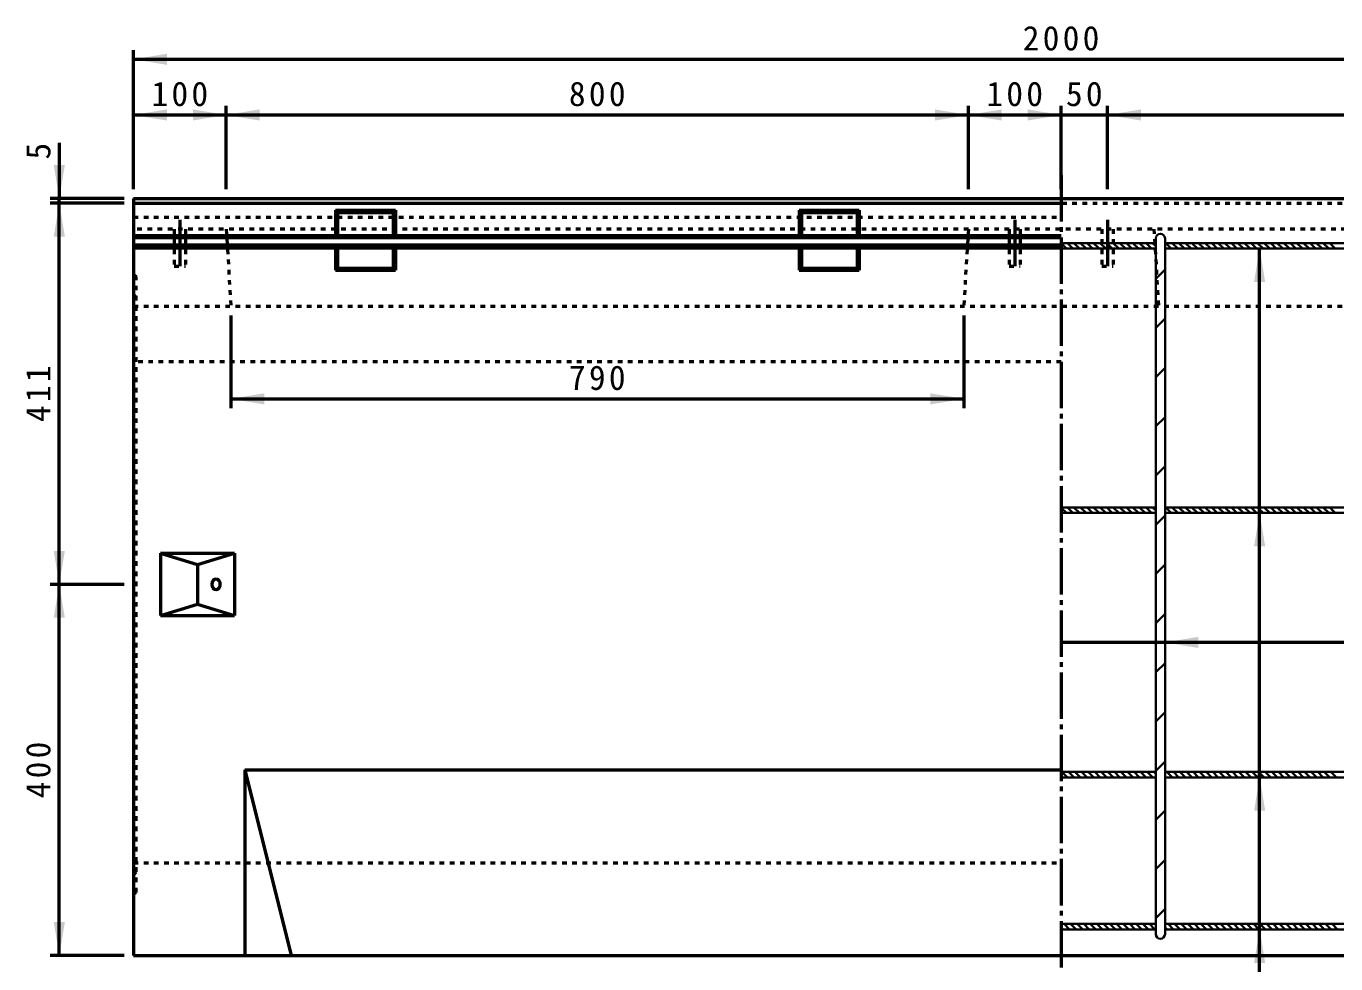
# Model space of a CAD drawing. Units: millimetres, scale not verified. Extents: x 100 to 4105, y 100 to 2870.
# Drawn here: x 1820 to 3232, y 855 to 1865 of the extents above; entities that cross this region are included whole.
import ezdxf
from ezdxf.enums import TextEntityAlignment as Align

# ---------------------------------------------------------------- set-up
doc = ezdxf.new("R2010")
doc.units = ezdxf.units.MM
doc.header["$LTSCALE"] = 5
doc.linetypes.add('USER1', pattern=[2.2, 1, -1.2])
doc.linetypes.add('USER2', pattern=[13.4, 10, -1.2, 1, -1.2])
doc.layers.add('V-nasSTD', color=7, linetype='Continuous', lineweight=35)
doc.styles.add('ＭＳ ゴシック', font='')
doc.styles.get('ＭＳ ゴシック').set_extended_font_data('MS Gothic')

msp = doc.modelspace()

# ---------------------------------------------------------------- hatches: boundary and pattern name
at = {"layer": 'V-nasSTD'}
for points in [[(1972, 1835.655), (1936, 1829.655), (1972, 1823.655)], [(1972, 1775.655), (1936, 1769.655), (1972, 1763.655)], [(2000, 1763.655), (2036, 1769.655), (2000, 1775.655)], [(2072, 1775.655), (2036, 1769.655), (2072, 1763.655)], [(2800, 1763.655), (2836, 1769.655), (2800, 1775.655)], [(2872, 1775.655), (2836, 1769.655), (2872, 1763.655)], [(2900, 1763.655), (2936, 1769.655), (2900, 1775.655)], [(3022, 1775.655), (2986, 1769.655), (3022, 1763.655)], [(1850, 1715.655), (1856, 1679.655), (1862, 1715.655)], [(1862, 1638.655), (1856, 1674.655), (1850, 1638.655)], [(3156, 1589.655), (3150, 1625.655), (3144, 1589.655)], [(2077, 1469.655), (2041, 1463.655), (2077, 1457.655)], [(2795, 1457.655), (2831, 1463.655), (2795, 1469.655)], [(3156, 1304.655), (3150, 1340.655), (3144, 1304.655)], [(1850, 1299.655), (1856, 1263.655), (1862, 1299.655)], [(1862, 1227.655), (1856, 1263.655), (1850, 1227.655)], [(3084, 1207.155), (3048, 1201.155), (3084, 1195.155)], [(3156, 1019.655), (3150, 1055.655), (3144, 1019.655)], [(1850, 899.655), (1856, 863.655), (1862, 899.655)], [(3156, 855.655), (3150, 891.655), (3144, 855.655)]]:
    msp.add_hatch(color=256, dxfattribs=at).paths.add_polyline_path(points)

# ---------------------------------------------------------------- linework, layer by layer
at = {"layer": 'V-nasSTD', "lineweight": 50}
for p, q in [((1936, 1689.655), (1936, 1839.655)), ((1936, 1829.655), (3936, 1829.655)), ((2036, 1689.655), (2036, 1779.655)), ((2836, 1689.655), (2836, 1779.655)), ((2936, 1689.655), (2936, 1779.655)), ((2986, 1689.655), (2986, 1779.655)), ((1936, 1769.655), (2036, 1769.655)), ((2036, 1769.655), (2836, 1769.655)), ((2836, 1769.655), (2936, 1769.655)), ((2936, 1769.655), (2986, 1769.655)), ((2986, 1769.655), (3886, 1769.655)), ((1856, 1739.655), (1856, 1679.655)), ((1926, 1679.655), (1846, 1679.655)), ((1926, 1674.655), (1846, 1674.655)), ((1856, 1674.655), (1856, 1679.655)), ((1856, 1263.655), (1856, 1674.655)), ((1936, 1679.655), (1936, 863.655)), ((1936, 1679.655), (3936, 1679.655)), ((1936, 1674.655), (2936, 1674.655)), ((2153.7, 1666.955), (2218.3, 1666.955)), ((2153.7, 1666.955), (2156, 1664.655)), ((2153.7, 1666.955), (2153.7, 1639.67)), ((2216, 1664.655), (2218.3, 1666.955)), ((2218.3, 1666.955), (2218.3, 1639.67)), ((2653.7, 1666.955), (2718.3, 1666.955)), ((2653.7, 1666.955), (2656, 1664.655)), ((2653.7, 1666.955), (2653.7, 1639.67)), ((2716, 1664.655), (2718.3, 1666.955)), ((2718.3, 1666.955), (2718.3, 1639.67)), ((2156, 1664.655), (2216, 1664.655)), ((2156, 1664.655), (2156, 1639.67)), ((2216, 1664.655), (2216, 1639.67)), ((2656, 1664.655), (2716, 1664.655)), ((2656, 1664.655), (2656, 1639.67)), ((2716, 1664.655), (2716, 1639.67)), ((1936, 1639.67), (2936, 1639.67)), ((1936, 1637.655), (2936, 1637.655)), ((1936, 1629.655), (2936, 1629.655)), ((1936, 1626.296), (2936, 1626.296)), ((2153.7, 1626.296), (2153.7, 1602.355)), ((2156, 1626.296), (2156, 1604.655)), ((2216, 1626.296), (2216, 1604.655)), ((2218.3, 1626.296), (2218.3, 1602.355)), ((2653.7, 1626.296), (2653.7, 1602.355)), ((2656, 1626.296), (2656, 1604.655)), ((2716, 1626.296), (2716, 1604.655)), ((2718.3, 1626.296), (2718.3, 1602.355)), ((3150, 790.655), (3150, 1625.655)), ((2153.7, 1602.355), (2156, 1604.655)), ((2153.7, 1602.355), (2218.3, 1602.355)), ((2156, 1604.655), (2216, 1604.655)), ((2216, 1604.655), (2218.3, 1602.355)), ((2653.7, 1602.355), (2656, 1604.655)), ((2653.7, 1602.355), (2718.3, 1602.355)), ((2656, 1604.655), (2716, 1604.655)), ((2716, 1604.655), (2718.3, 1602.355)), ((2041, 1553.655), (2041, 1453.655)), ((2831, 1553.655), (2831, 1453.655)), ((2041, 1463.655), (2831, 1463.655)), ((1965, 1297.155), (1965, 1230.155)), ((1965, 1297.155), (2045, 1297.155)), ((1965, 1297.155), (2005, 1285.155)), ((2005, 1285.155), (2045, 1297.155)), ((2005, 1285.155), (2005, 1242.155)), ((2045, 1297.155), (2045, 1230.155)), ((1926, 1263.655), (1846, 1263.655)), ((1856, 863.655), (1856, 1263.655)), ((1965, 1230.155), (2005, 1242.155)), ((1965, 1230.155), (2045, 1230.155)), ((2005, 1242.155), (2045, 1230.155)), ((4036, 1201.155), (2936, 1201.155)), ((2056, 1063.655), (2056, 863.655)), ((2056, 1063.655), (2936, 1063.655)), ((2056, 1063.655), (2106, 863.655)), ((1926, 863.655), (1846, 863.655)), ((1936, 863.655), (3936, 863.655))]:
    msp.add_line(p, q, dxfattribs=at)
at = {"layer": 'V-nasSTD', "linetype": 'USER2', "lineweight": 50}
for p, q in [((2936, 1704.655), (2936, 838.655)), ((1986, 1656.655), (1986, 1606.655)), ((2886, 1656.655), (2886, 1606.655)), ((2986, 1656.655), (2986, 1606.655))]:
    msp.add_line(p, q, dxfattribs=at)
at = {"layer": 'V-nasSTD', "linetype": 'USER1', "lineweight": 50}
for p, q in [((1936, 1674.655), (3936, 1674.655)), ((1936, 1674.655), (2674.5, 1674.655)), ((1936, 1659.655), (2936, 1659.655)), ((3936, 1646.655), (1936, 1646.655)), ((1980, 1646.655), (1980, 1606.655)), ((1992, 1646.655), (1992, 1606.655)), ((2036, 1646.655), (2041, 1563.655)), ((2836, 1646.655), (2831, 1563.655)), ((2880, 1646.655), (2880, 1606.655)), ((2892, 1646.655), (2892, 1606.655)), ((2980, 1646.655), (2980, 1606.655)), ((2992, 1646.655), (2992, 1606.655)), ((3036, 1646.655), (3041, 1563.655)), ((1936, 1597.655), (1939, 1595.655)), ((1939, 931.655), (1939, 1595.655)), ((1980, 1606.655), (1992, 1606.655)), ((2880, 1606.655), (2892, 1606.655)), ((2980, 1606.655), (2992, 1606.655)), ((1936, 1573.655), (1939, 1575.655)), ((1936, 1563.655), (3936, 1563.655)), ((2936, 1503.655), (1936, 1503.655)), ((1936, 963.655), (2936, 963.655)), ((1936, 953.655), (1939, 951.655)), ((1936, 929.655), (1939, 931.655))]:
    msp.add_line(p, q, dxfattribs=at)
at = {"layer": 'V-nasSTD'}
for p, q in [((2936, 1631.655), (3038, 1631.655)), ((2936, 1631.312), (2941.658, 1625.655)), ((3038, 1625.655), (2936, 1625.655)), ((2942.729, 1631.655), (2948.729, 1625.655)), ((2949.8, 1631.655), (2955.8, 1625.655)), ((2956.871, 1631.655), (2962.871, 1625.655)), ((2963.942, 1631.655), (2969.942, 1625.655)), ((2971.013, 1631.655), (2977.013, 1625.655)), ((2978.084, 1631.655), (2984.084, 1625.655)), ((2985.155, 1631.655), (2991.155, 1625.655)), ((2992.226, 1631.655), (2998.226, 1625.655)), ((2999.297, 1631.655), (3005.297, 1625.655)), ((3006.368, 1631.655), (3012.368, 1625.655)), ((3013.439, 1631.655), (3019.439, 1625.655)), ((3020.51, 1631.655), (3026.51, 1625.655)), ((3027.581, 1631.655), (3033.581, 1625.655)), ((3034.652, 1631.655), (3038, 1628.307)), ((3038, 1636.655), (3038, 886.655)), ((3048, 1636.655), (3048, 886.655)), ((3048, 1631.655), (3252, 1631.655)), ((3048, 1625.655), (3252, 1625.655)), ((3048.795, 1631.655), (3054.795, 1625.655)), ((3055.866, 1631.655), (3061.866, 1625.655)), ((3062.937, 1631.655), (3068.937, 1625.655)), ((3070.008, 1631.655), (3076.008, 1625.655)), ((3077.079, 1631.655), (3083.079, 1625.655)), ((3084.15, 1631.655), (3090.15, 1625.655)), ((3091.221, 1631.655), (3097.221, 1625.655)), ((3098.292, 1631.655), (3104.292, 1625.655)), ((3105.363, 1631.655), (3111.363, 1625.655)), ((3112.434, 1631.655), (3118.434, 1625.655)), ((3119.505, 1631.655), (3125.505, 1625.655)), ((3126.576, 1631.655), (3132.576, 1625.655)), ((3133.647, 1631.655), (3139.647, 1625.655)), ((3140.718, 1631.655), (3146.718, 1625.655)), ((3147.79, 1631.655), (3153.79, 1625.655)), ((3154.861, 1631.655), (3160.861, 1625.655)), ((3161.932, 1631.655), (3167.932, 1625.655)), ((3169.003, 1631.655), (3175.003, 1625.655)), ((3176.074, 1631.655), (3182.074, 1625.655)), ((3183.145, 1631.655), (3189.145, 1625.655)), ((3190.216, 1631.655), (3196.216, 1625.655)), ((3197.287, 1631.655), (3203.287, 1625.655)), ((3204.358, 1631.655), (3210.358, 1625.655)), ((3211.429, 1631.655), (3217.429, 1625.655)), ((3218.5, 1631.655), (3224.5, 1625.655)), ((3225.571, 1631.655), (3231.571, 1625.655)), ((3038, 1593.168), (3048, 1603.168)), ((3038, 1540.135), (3048, 1550.135)), ((3038, 1487.102), (3048, 1497.102)), ((3038, 1434.069), (3048, 1444.069)), ((3038, 1381.036), (3048, 1391.036)), ((2936, 1346.655), (3038, 1346.655)), ((2936, 1346.312), (2941.658, 1340.655)), ((2942.729, 1346.655), (2948.729, 1340.655)), ((2949.8, 1346.655), (2955.8, 1340.655)), ((2956.871, 1346.655), (2962.871, 1340.655)), ((2963.942, 1346.655), (2969.942, 1340.655)), ((2971.013, 1346.655), (2977.013, 1340.655)), ((2978.084, 1346.655), (2984.084, 1340.655)), ((2985.155, 1346.655), (2991.155, 1340.655)), ((2992.226, 1346.655), (2998.226, 1340.655)), ((2999.297, 1346.655), (3005.297, 1340.655)), ((3006.368, 1346.655), (3012.368, 1340.655)), ((3013.439, 1346.655), (3019.439, 1340.655)), ((3020.51, 1346.655), (3026.51, 1340.655)), ((3027.581, 1346.655), (3033.581, 1340.655)), ((3034.652, 1346.655), (3038, 1343.307)), ((3048, 1346.655), (3252, 1346.655)), ((3048.795, 1346.655), (3054.795, 1340.655)), ((3055.866, 1346.655), (3061.866, 1340.655)), ((3062.937, 1346.655), (3068.937, 1340.655)), ((3070.008, 1346.655), (3076.008, 1340.655)), ((3077.079, 1346.655), (3083.079, 1340.655)), ((3084.15, 1346.655), (3090.15, 1340.655)), ((3091.221, 1346.655), (3097.221, 1340.655)), ((3098.292, 1346.655), (3104.292, 1340.655)), ((3105.363, 1346.655), (3111.363, 1340.655)), ((3112.434, 1346.655), (3118.434, 1340.655)), ((3119.505, 1346.655), (3125.505, 1340.655)), ((3126.576, 1346.655), (3132.576, 1340.655)), ((3133.647, 1346.655), (3139.647, 1340.655)), ((3140.718, 1346.655), (3146.718, 1340.655)), ((3147.79, 1346.655), (3153.79, 1340.655)), ((3154.861, 1346.655), (3160.861, 1340.655)), ((3161.932, 1346.655), (3167.932, 1340.655)), ((3169.003, 1346.655), (3175.003, 1340.655)), ((3176.074, 1346.655), (3182.074, 1340.655)), ((3183.145, 1346.655), (3189.145, 1340.655)), ((3190.216, 1346.655), (3196.216, 1340.655)), ((3197.287, 1346.655), (3203.287, 1340.655)), ((3204.358, 1346.655), (3210.358, 1340.655)), ((3211.429, 1346.655), (3217.429, 1340.655)), ((3218.5, 1346.655), (3224.5, 1340.655)), ((3225.571, 1346.655), (3231.571, 1340.655)), ((3038, 1340.655), (2936, 1340.655)), ((3038, 1328.003), (3048, 1338.003)), ((3048, 1340.655), (3252, 1340.655)), ((3038, 1274.97), (3048, 1284.97)), ((3038, 1221.937), (3048, 1231.937)), ((3038, 1168.904), (3048, 1178.904)), ((3038, 1115.871), (3048, 1125.871)), ((2936, 1061.655), (3038, 1061.655)), ((2936.81, 1061.655), (2942.81, 1055.655)), ((2943.881, 1061.655), (2949.881, 1055.655)), ((2950.952, 1061.655), (2956.952, 1055.655)), ((2958.023, 1061.655), (2964.023, 1055.655)), ((2965.094, 1061.655), (2971.094, 1055.655)), ((2972.165, 1061.655), (2978.165, 1055.655)), ((2979.236, 1061.655), (2985.236, 1055.655)), ((2986.307, 1061.655), (2992.307, 1055.655)), ((2993.378, 1061.655), (2999.378, 1055.655)), ((3000.449, 1061.655), (3006.449, 1055.655)), ((3007.52, 1061.655), (3013.52, 1055.655)), ((3014.592, 1061.655), (3020.592, 1055.655)), ((3021.663, 1061.655), (3027.663, 1055.655)), ((3028.734, 1061.655), (3034.734, 1055.655)), ((3035.805, 1061.655), (3038, 1059.459)), ((3038, 1062.838), (3048, 1072.838)), ((3048, 1061.655), (3252, 1061.655)), ((3049.947, 1061.655), (3055.947, 1055.655)), ((3057.018, 1061.655), (3063.018, 1055.655)), ((3064.089, 1061.655), (3070.089, 1055.655)), ((3071.16, 1061.655), (3077.16, 1055.655)), ((3078.231, 1061.655), (3084.231, 1055.655)), ((3085.302, 1061.655), (3091.302, 1055.655)), ((3092.373, 1061.655), (3098.373, 1055.655)), ((3099.444, 1061.655), (3105.444, 1055.655)), ((3106.515, 1061.655), (3112.515, 1055.655)), ((3113.586, 1061.655), (3119.586, 1055.655)), ((3120.658, 1061.655), (3126.658, 1055.655)), ((3127.729, 1061.655), (3133.729, 1055.655)), ((3134.8, 1061.655), (3140.8, 1055.655)), ((3141.871, 1061.655), (3147.871, 1055.655)), ((3148.942, 1061.655), (3154.942, 1055.655)), ((3156.013, 1061.655), (3162.013, 1055.655)), ((3163.084, 1061.655), (3169.084, 1055.655)), ((3170.155, 1061.655), (3176.155, 1055.655)), ((3177.226, 1061.655), (3183.226, 1055.655)), ((3184.297, 1061.655), (3190.297, 1055.655)), ((3191.368, 1061.655), (3197.368, 1055.655)), ((3198.439, 1061.655), (3204.439, 1055.655)), ((3205.51, 1061.655), (3211.51, 1055.655)), ((3212.581, 1061.655), (3218.581, 1055.655)), ((3219.652, 1061.655), (3225.652, 1055.655)), ((3226.724, 1061.655), (3232.724, 1055.655)), ((3038, 1055.655), (2936, 1055.655)), ((3048, 1056.53), (3048.876, 1055.655)), ((3048, 1055.655), (3252, 1055.655)), ((3038, 1009.805), (3048, 1019.805)), ((3038, 956.772), (3048, 966.772)), ((3038, 903.739), (3048, 913.739)), ((2936, 897.655), (3038, 897.655)), ((2936, 893.764), (2938.109, 891.655)), ((3038, 891.655), (2936, 891.655)), ((2939.18, 897.655), (2945.18, 891.655)), ((2946.251, 897.655), (2952.251, 891.655)), ((2953.322, 897.655), (2959.322, 891.655)), ((2960.393, 897.655), (2966.393, 891.655)), ((2967.465, 897.655), (2973.465, 891.655)), ((2974.536, 897.655), (2980.536, 891.655)), ((2981.607, 897.655), (2987.607, 891.655)), ((2988.678, 897.655), (2994.678, 891.655)), ((2995.749, 897.655), (3001.749, 891.655)), ((3002.82, 897.655), (3008.82, 891.655)), ((3009.891, 897.655), (3015.891, 891.655)), ((3016.962, 897.655), (3022.962, 891.655)), ((3024.033, 897.655), (3030.033, 891.655)), ((3031.104, 897.655), (3037.104, 891.655)), ((3037.17, 897.655), (3038, 896.825)), ((3038, 896.825), (3037.17, 897.655)), ((3048, 897.655), (3252, 897.655)), ((3048, 893.896), (3050.241, 891.655)), ((3048, 891.655), (3252, 891.655)), ((3051.312, 897.655), (3057.312, 891.655)), ((3058.383, 897.655), (3064.383, 891.655)), ((3065.454, 897.655), (3071.454, 891.655)), ((3072.525, 897.655), (3078.525, 891.655)), ((3079.597, 897.655), (3085.597, 891.655)), ((3086.668, 897.655), (3092.668, 891.655)), ((3093.739, 897.655), (3099.739, 891.655)), ((3100.81, 897.655), (3106.81, 891.655)), ((3107.881, 897.655), (3113.881, 891.655)), ((3114.952, 897.655), (3120.952, 891.655)), ((3122.023, 897.655), (3128.023, 891.655)), ((3129.094, 897.655), (3135.094, 891.655)), ((3136.165, 897.655), (3142.165, 891.655)), ((3143.236, 897.655), (3149.236, 891.655)), ((3150.307, 897.655), (3156.307, 891.655)), ((3157.378, 897.655), (3163.378, 891.655)), ((3164.449, 897.655), (3170.449, 891.655)), ((3171.52, 897.655), (3177.52, 891.655)), ((3178.592, 897.655), (3184.592, 891.655)), ((3185.663, 897.655), (3191.663, 891.655)), ((3192.734, 897.655), (3198.734, 891.655)), ((3199.805, 897.655), (3205.805, 891.655)), ((3206.876, 897.655), (3212.876, 891.655)), ((3213.947, 897.655), (3219.947, 891.655)), ((3221.018, 897.655), (3227.018, 891.655)), ((3228.089, 897.655), (3234.089, 891.655))]:
    msp.add_line(p, q, dxfattribs=at)
for centre, start, end in [((3043, 1636.655), 0, 180), ((3043, 886.655), 180, 0)]:
    msp.add_arc(centre, 5, start, end, dxfattribs=at)
at = {"layer": 'V-nasSTD', "lineweight": 50}
msp.add_ellipse((2025, 1263.655), major_axis=(0, 6), ratio=0.707107, dxfattribs=at)

# ---------------------------------------------------------------- texts
at = {"layer": 'V-nasSTD', "style": 'ＭＳ ゴシック'}
msp.add_text('5', height=26.39, rotation=90, dxfattribs=at).set_placement((1820, 1721.655), align=Align.TOP_LEFT)
at = {"layer": 'V-nasSTD', "char_height": 26.39, "attachment_point": 1, "style": 'ＭＳ ゴシック'}
for s, insert in [('\\T1.2;2000', (2894.6, 1865.655)), ('\\T1.2;100', (1955.4, 1805.655)), ('\\T1.2;800', (2405.4, 1805.655)), ('\\T1.2;100', (2855.4, 1805.655)), ('\\T1.2;50', (2941.2, 1805.655)), ('\\T1.2;790', (2405.4, 1499.655))]:
    msp.add_mtext(s, dxfattribs=dict(at, insert=insert))
at = {"layer": 'V-nasSTD', "char_height": 26.39, "attachment_point": 1, "rotation": 90, "style": 'ＭＳ ゴシック'}
for s, insert in [('\\T1.2;411', (1820, 1438.555)), ('\\T1.2;400', (1820, 1033.055))]:
    msp.add_mtext(s, dxfattribs=dict(at, insert=insert))

doc.saveas('drawing.dxf')
